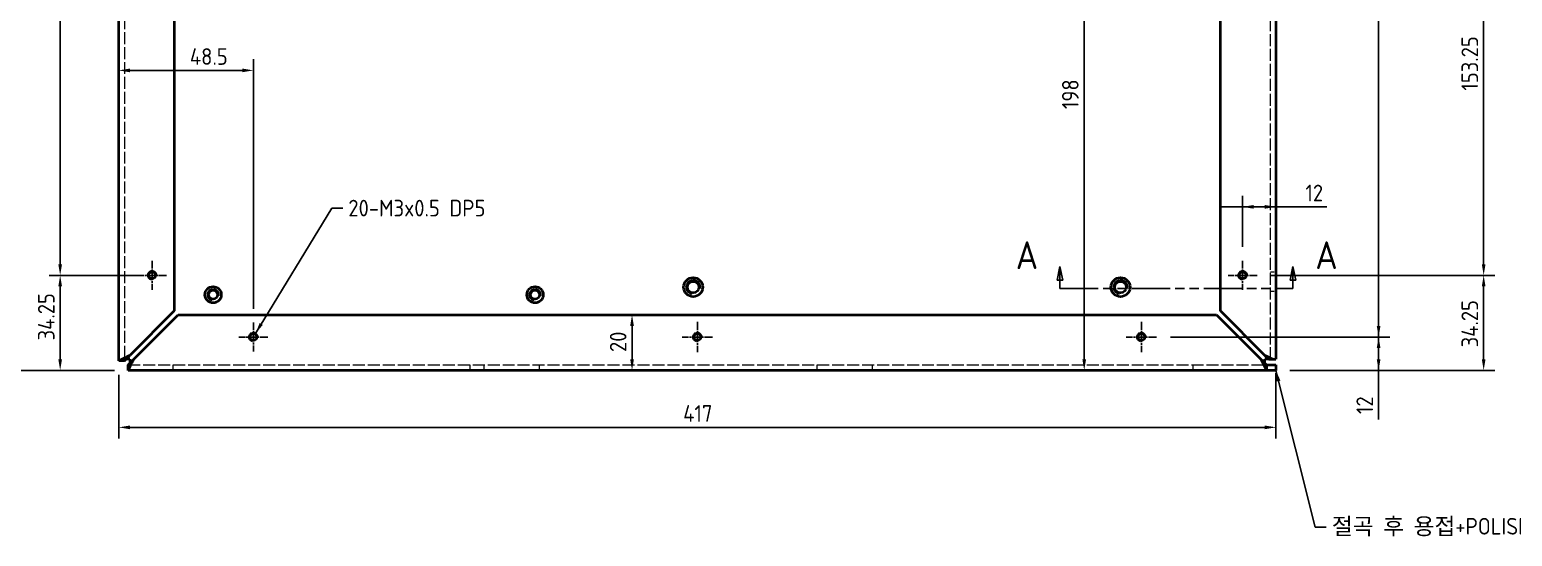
# Model space of a CAD drawing. Header units: millimetres. Extents: x 0 to 2378, y 0 to 1682.
# Drawn here: x 303 to 838, y 410 to 592 of the extents above; entities that cross this region are included whole.
import ezdxf

# ---------------------------------------------------------------- set-up
doc = ezdxf.new("R2010")
doc.units = ezdxf.units.MM
doc.header["$LTSCALE"] = 2
for name, pattern in [('CHAIN', [0.3543, 0.2362, -0.0295, 0.0591, -0.0295]), ('DASHED', [0.2067, 0.1654, -0.0413]), ('DOUBLE_DASH_CHAIN', [1.2403, 0.6614, -0.0827, 0.1654, -0.0827, 0.1654, -0.0827])]:
    doc.linetypes.add(name, pattern=pattern)
for name, color, linetype, lineweight in [('가려진 것(ISO)', 2, 'DASHED', 18), ('가시적인 것(ISO)', 3, 'Continuous', 40), ('가시적인 좁은 것(ISO)', 3, 'Continuous', 35), ('기호(ISO)', 5, 'Continuous', 25), ('단면선(ISO)', 7, 'CHAIN', 25), ('중심 표식(ISO)', 1, 'Continuous', 25), ('치수(ISO)', 2, 'Continuous', 25)]:
    doc.layers.add(name, color=color, linetype=linetype, lineweight=lineweight)
doc.styles.add('부품번호텍스트_PSTEK_POSCO', font='isocp.shx')
doc.styles.add('치수 텍스트_PSTEK_POSCO', font='isocp.shx')
doc.dimstyles.new('치수_PSTEK_POSCO', dxfattribs={"dimscale": 2, "dimtxt": 3, "dimasz": 2, "dimexe": 2, "dimexo": 2.5, "dimgap": 1, "dimtad": 1, "dimrnd": 1e-08, "dimdsep": 46, "dimtxsty": '치수 텍스트_PSTEK_POSCO', "dimcen": 0.09, "dimdle": 10, "dimclrd": 7, "dimclre": 7, "dimclrt": 2, "dimadec": 1, "dimazin": 2, "dimtfac": 1, "dimtmove": 0, "dimatfit": 3, "dimfxl": 0, "dimtolj": 1, "dimlwd": -1, "dimlwe": -1, "dimarcsym": 0})
doc.dimstyles.new('치수_PSTEK_POSCO$7', dxfattribs={"dimscale": 2, "dimtxt": 3, "dimasz": 2, "dimexe": 2, "dimexo": 2.5, "dimgap": 1, "dimtad": 1, "dimrnd": 1e-08, "dimdsep": 46, "dimtxsty": '치수 텍스트_PSTEK_POSCO', "dimcen": 0.09, "dimdle": 10, "dimclrd": 7, "dimclre": 7, "dimclrt": 2, "dimadec": 1, "dimazin": 2, "dimtfac": 1, "dimtmove": 0, "dimatfit": 3, "dimfxl": 0, "dimtolj": 1, "dimlwd": -1, "dimlwe": -1, "dimarcsym": 0})

# ---------------------------------------------------------------- blocks, each defined once
blk = doc.blocks.new('2dTransSection0')
at = {"layer": '단면선(ISO)', "linetype": 'Continuous'}
for p, q in [((337.37, 253.47), (336.87, 250.97)), ((337.37, 250.97), (337.37, 253.47)), ((337.87, 250.97), (337.37, 253.47)), ((379.34, 253.47), (378.84, 250.97)), ((379.34, 250.97), (379.34, 253.47)), ((379.84, 250.97), (379.34, 253.47)), ((336.87, 250.97), (337.87, 250.97)), ((337.37, 249.47), (337.37, 250.97)), ((337.37, 249.47), (340.48, 249.47)), ((376.24, 249.47), (379.34, 249.47)), ((378.84, 250.97), (379.84, 250.97)), ((379.34, 249.47), (379.34, 250.97))]:
    blk.add_line(p, q, dxfattribs=at)
at = {"layer": '단면선(ISO)', "linetype": 'DOUBLE_DASH_CHAIN', "ltscale": 5.222672}
blk.add_line((337.37, 249.47), (379.34, 249.47), dxfattribs=at)
at = {"layer": '단면선(ISO)', "linetype": 'Continuous', "flags": 128}
for points in [[(337.87, 250.97), (337.37, 253.47)], [(379.84, 250.97), (379.34, 253.47)]]:
    blk.add_lwpolyline(points, dxfattribs=at)
at = {"layer": '단면선(ISO)'}
for points in [[(337.87, 250.97), (337.37, 253.47), (336.87, 250.97), (337.87, 250.97)], [(379.84, 250.97), (379.34, 253.47), (378.84, 250.97), (379.84, 250.97)]]:
    blk.add_solid(points, dxfattribs=at)
at = {"layer": '단면선(ISO)', "char_height": 5, "attachment_point": 7, "style": '부품번호텍스트_PSTEK_POSCO'}
for insert in [(329.4, 252.97), (383.37, 252.97)]:
    blk.add_mtext('A', dxfattribs=dict(at, insert=insert))
blk = doc.blocks.new('*D26')
at = {"layer": 'Defpoints', "color": 0}
for p in [(314.43, 503.69), (347.56, 503.69), (338.98, 469.44)]:
    blk.add_point(p, dxfattribs=at)
at = {"layer": '치수(ISO)', "color": 7}
for p, q in [((342.56, 503.69), (310.43, 503.69)), ((314.43, 473.44), (314.43, 499.69)), ((333.98, 469.44), (310.43, 469.44))]:
    blk.add_line(p, q, dxfattribs=at)
for points in [[(313.76, 499.69), (315.09, 499.69), (314.43, 503.69)], [(313.76, 473.44), (315.09, 473.44), (314.43, 469.44)]]:
    blk.add_solid(points, dxfattribs=at)
at = {"layer": '치수(ISO)', "color": 2, "insert": (309.42, 480.24), "char_height": 6, "attachment_point": 4, "rotation": 90, "style": '치수 텍스트_PSTEK_POSCO'}
blk.add_mtext('\\A1;34.25', dxfattribs=at)
blk = doc.blocks.new('*D27')
at = {"layer": 'Defpoints', "color": 0}
for p in [(314.43, 704.19), (342.33, 704.19), (347.56, 503.69)]:
    blk.add_point(p, dxfattribs=at)
at = {"layer": '치수(ISO)', "color": 7}
for p, q in [((337.33, 704.19), (310.43, 704.19)), ((314.43, 507.69), (314.43, 700.19)), ((342.56, 503.69), (310.43, 503.69))]:
    blk.add_line(p, q, dxfattribs=at)
for points in [[(313.76, 700.19), (315.09, 700.19), (314.43, 704.19)], [(313.76, 507.69), (315.09, 507.69), (314.43, 503.69)]]:
    blk.add_solid(points, dxfattribs=at)
at = {"layer": '치수(ISO)', "color": 2, "insert": (309.42, 596.34), "char_height": 6, "attachment_point": 4, "rotation": 90, "style": '치수 텍스트_PSTEK_POSCO'}
blk.add_mtext('\\A1;200.5', dxfattribs=at)
blk = doc.blocks.new('*D38')
at = {"layer": 'Defpoints', "color": 0}
for p in [(747.79, 656.94), (827.42, 656.94), (745.79, 503.69)]:
    blk.add_point(p, dxfattribs=at)
at = {"layer": '치수(ISO)', "color": 7}
for p, q in [((752.79, 656.94), (831.42, 656.94)), ((827.42, 507.69), (827.42, 652.94)), ((750.79, 503.69), (831.42, 503.69))]:
    blk.add_line(p, q, dxfattribs=at)
for points in [[(826.75, 652.94), (828.08, 652.94), (827.42, 656.94)], [(826.75, 507.69), (828.08, 507.69), (827.42, 503.69)]]:
    blk.add_solid(points, dxfattribs=at)
at = {"layer": '치수(ISO)', "color": 2, "insert": (822.42, 570.29), "char_height": 6, "attachment_point": 4, "rotation": 90, "style": '치수 텍스트_PSTEK_POSCO'}
blk.add_mtext('\\A1;153.25', dxfattribs=at)
blk = doc.blocks.new('*D39')
at = {"layer": 'Defpoints', "color": 0}
for p in [(745.79, 503.69), (827.42, 503.69), (752.56, 469.44)]:
    blk.add_point(p, dxfattribs=at)
at = {"layer": '치수(ISO)', "color": 7}
for p, q in [((750.79, 503.69), (831.42, 503.69)), ((827.42, 473.44), (827.42, 499.69)), ((757.56, 469.44), (831.42, 469.44))]:
    blk.add_line(p, q, dxfattribs=at)
for points in [[(826.75, 499.69), (828.08, 499.69), (827.42, 503.69)], [(826.75, 473.44), (828.08, 473.44), (827.42, 469.44)]]:
    blk.add_solid(points, dxfattribs=at)
at = {"layer": '치수(ISO)', "color": 2, "insert": (822.42, 477.74), "char_height": 6, "attachment_point": 4, "rotation": 90, "style": '치수 텍스트_PSTEK_POSCO'}
blk.add_mtext('\\A1;34.25', dxfattribs=at)
blk = doc.blocks.new('*D59')
at = {"layer": 'Defpoints', "color": 0}
for p in [(338.98, 1138.94), (257.9, 469.44), (338.98, 469.44)]:
    blk.add_point(p, dxfattribs=at)
at = {"layer": '치수(ISO)', "color": 7}
for p, q in [((333.98, 1138.94), (253.9, 1138.94)), ((257.9, 1134.94), (257.9, 473.44)), ((333.98, 469.44), (253.9, 469.44))]:
    blk.add_line(p, q, dxfattribs=at)
for points in [[(257.24, 1134.94), (258.57, 1134.94), (257.9, 1138.94)], [(257.24, 473.44), (258.57, 473.44), (257.9, 469.44)]]:
    blk.add_solid(points, dxfattribs=at)
at = {"layer": '치수(ISO)', "color": 2, "insert": (252.9, 795.47), "char_height": 6, "attachment_point": 4, "rotation": 90, "style": '치수 텍스트_PSTEK_POSCO'}
blk.add_mtext('\\A1;669.5', dxfattribs=at)
blk = doc.blocks.new('*D60')
at = {"layer": 'Defpoints', "color": 0}
for p in [(335.56, 472.85), (752.56, 473.44), (752.56, 448.89)]:
    blk.add_point(p, dxfattribs=at)
at = {"layer": '치수(ISO)', "color": 7}
for p, q in [((335.56, 467.85), (335.56, 444.89)), ((752.56, 468.44), (752.56, 444.89)), ((339.56, 448.89), (748.56, 448.89))]:
    blk.add_line(p, q, dxfattribs=at)
for points in [[(339.56, 449.55), (339.56, 448.22), (335.56, 448.89)], [(748.56, 449.55), (748.56, 448.22), (752.56, 448.89)]]:
    blk.add_solid(points, dxfattribs=at)
at = {"layer": '치수(ISO)', "color": 2, "insert": (538.96, 453.89), "char_height": 6, "attachment_point": 4, "style": '치수 텍스트_PSTEK_POSCO'}
blk.add_mtext('\\A1;417', dxfattribs=at)
blk = doc.blocks.new('*D103')
at = {"layer": 'Defpoints', "color": 0}
for p in [(752.56, 528.38), (752.56, 518.73), (740.56, 508.92)]:
    blk.add_point(p, dxfattribs=at)
at = {"layer": '치수(ISO)', "color": 7}
for p, q in [((740.56, 513.92), (740.56, 532.38)), ((736.56, 528.38), (732.56, 528.38)), ((740.56, 528.38), (736.56, 528.38)), ((740.56, 528.38), (752.56, 528.38)), ((744.56, 528.38), (748.56, 528.38)), ((748.56, 528.38), (744.56, 528.38)), ((752.56, 528.38), (756.56, 528.38)), ((756.56, 528.38), (770.95, 528.38))]:
    blk.add_line(p, q, dxfattribs=at)
for points in [[(744.56, 529.05), (744.56, 527.72), (740.56, 528.38)], [(748.56, 529.05), (748.56, 527.72), (752.56, 528.38)]]:
    blk.add_solid(points, dxfattribs=at)
at = {"layer": '치수(ISO)', "color": 2, "insert": (763.19, 533.38), "char_height": 6, "attachment_point": 4, "style": '치수 텍스트_PSTEK_POSCO'}
blk.add_mtext('\\A1;12', dxfattribs=at)
blk = doc.blocks.new('*D107')
at = {"layer": 'Defpoints', "color": 0}
for p in [(683.47, 667.44), (734.56, 667.44), (749.15, 469.44)]:
    blk.add_point(p, dxfattribs=at)
at = {"layer": '치수(ISO)', "color": 7}
for p, q in [((729.56, 667.44), (679.47, 667.44)), ((683.47, 473.44), (683.47, 663.44))]:
    blk.add_line(p, q, dxfattribs=at)
for points in [[(682.8, 663.44), (684.14, 663.44), (683.47, 667.44)], [(682.8, 473.44), (684.14, 473.44), (683.47, 469.44)]]:
    blk.add_solid(points, dxfattribs=at)
at = {"layer": '치수(ISO)', "color": 2, "insert": (678.47, 563.63), "char_height": 6, "attachment_point": 4, "rotation": 90, "style": '치수 텍스트_PSTEK_POSCO'}
blk.add_mtext('\\A1;198', dxfattribs=at)
blk = doc.blocks.new('*D115')
at = {"layer": 'Defpoints', "color": 0}
for p in [(356.98, 489.44), (520.52, 489.44), (520.52, 469.44)]:
    blk.add_point(p, dxfattribs=at)
at = {"layer": '치수(ISO)', "color": 7}
blk.add_line((520.52, 473.44), (520.52, 485.44), dxfattribs=at)
for points in [[(519.85, 485.44), (521.19, 485.44), (520.52, 489.44)], [(519.85, 473.44), (521.19, 473.44), (520.52, 469.44)]]:
    blk.add_solid(points, dxfattribs=at)
at = {"layer": '치수(ISO)', "color": 2, "insert": (515.52, 476.06), "char_height": 6, "attachment_point": 4, "rotation": 90, "style": '치수 텍스트_PSTEK_POSCO'}
blk.add_mtext('\\A1;20', dxfattribs=at)
blk = doc.blocks.new('*D116')
at = {"layer": 'Defpoints', "color": 0}
for p in [(384.06, 577.59), (384.06, 486.67), (335.56, 472.85)]:
    blk.add_point(p, dxfattribs=at)
at = {"layer": '치수(ISO)', "color": 7}
for p, q in [((339.56, 577.59), (380.06, 577.59)), ((384.06, 491.67), (384.06, 581.59))]:
    blk.add_line(p, q, dxfattribs=at)
for points in [[(339.56, 578.25), (339.56, 576.92), (335.56, 577.59)], [(380.06, 578.25), (380.06, 576.92), (384.06, 577.59)]]:
    blk.add_solid(points, dxfattribs=at)
at = {"layer": '치수(ISO)', "color": 2, "insert": (361.18, 582.59), "char_height": 6, "attachment_point": 4, "style": '치수 텍스트_PSTEK_POSCO'}
blk.add_mtext('\\A1;48.5', dxfattribs=at)
blk = doc.blocks.new('*D120')
at = {"layer": 'Defpoints', "color": 0}
for p in [(709.56, 481.44), (752.56, 469.44), (789.56, 469.44)]:
    blk.add_point(p, dxfattribs=at)
at = {"layer": '치수(ISO)', "color": 7}
for p, q in [((789.56, 485.44), (789.56, 489.44)), ((714.56, 481.44), (793.56, 481.44)), ((789.56, 481.44), (789.56, 485.44)), ((789.56, 481.44), (789.56, 469.44)), ((789.56, 477.44), (789.56, 473.44)), ((789.56, 473.44), (789.56, 477.44)), ((757.56, 469.44), (793.56, 469.44)), ((789.56, 469.44), (789.56, 465.44)), ((789.56, 465.44), (789.56, 451.68))]:
    blk.add_line(p, q, dxfattribs=at)
for points in [[(788.9, 477.44), (790.23, 477.44), (789.56, 481.44)], [(788.9, 473.44), (790.23, 473.44), (789.56, 469.44)]]:
    blk.add_solid(points, dxfattribs=at)
at = {"layer": '치수(ISO)', "color": 2, "insert": (784.56, 453.68), "char_height": 6, "attachment_point": 4, "rotation": 90, "style": '치수 텍스트_PSTEK_POSCO'}
blk.add_mtext('\\A1;12', dxfattribs=at)
blk = doc.blocks.new('*D130')
at = {"layer": 'Defpoints', "color": 0}
for p in [(709.56, 1126.94), (789.56, 1126.94), (709.56, 481.44)]:
    blk.add_point(p, dxfattribs=at)
at = {"layer": '치수(ISO)', "color": 7}
for p, q in [((714.56, 1126.94), (793.56, 1126.94)), ((789.56, 485.44), (789.56, 1122.94)), ((714.56, 481.44), (793.56, 481.44))]:
    blk.add_line(p, q, dxfattribs=at)
for points in [[(788.9, 1122.94), (790.23, 1122.94), (789.56, 1126.94)], [(788.9, 485.44), (790.23, 485.44), (789.56, 481.44)]]:
    blk.add_solid(points, dxfattribs=at)
at = {"layer": '치수(ISO)', "color": 2, "insert": (784.56, 806.83), "char_height": 6, "attachment_point": 4, "rotation": 90, "style": '치수 텍스트_PSTEK_POSCO'}
blk.add_mtext('\\A1;645.5', dxfattribs=at)

msp = doc.modelspace()

# ---------------------------------------------------------------- linework, layer by layer
at = {"layer": '가려진 것(ISO)', "ltscale": 13.032351}
msp.add_line((337.562, 1135.524), (337.562, 472.852), dxfattribs=at)
at = {"layer": '가려진 것(ISO)', "ltscale": 13.00931}
msp.add_line((750.562, 473.438), (750.562, 1134.938), dxfattribs=at)
at = {"layer": '가려진 것(ISO)', "ltscale": 1.904597}
for p, q in [((750.562, 504.938), (752.562, 504.938)), ((750.562, 497.938), (752.562, 497.938)), ((337.562, 473.438), (335.562, 473.438)), ((339.562, 471.438), (339.562, 469.438)), ((355.062, 471.438), (355.062, 469.438)), ((462.062, 471.438), (462.062, 469.438)), ((467.062, 471.438), (467.062, 469.438)), ((487.062, 471.438), (487.062, 469.438)), ((587.062, 471.438), (587.062, 469.438)), ((607.062, 471.438), (607.062, 469.438)), ((722.562, 471.438), (722.562, 469.438)), ((748.562, 471.438), (748.562, 469.438))]:
    msp.add_line(p, q, dxfattribs=at)
at = {"layer": '가려진 것(ISO)', "ltscale": 1.495845}
for p, q in [((338.148, 473.438), (337.562, 473.438)), ((339.562, 472.024), (339.562, 471.438)), ((748.562, 471.438), (748.562, 472.024))]:
    msp.add_line(p, q, dxfattribs=at)
at = {"layer": '가려진 것(ISO)', "ltscale": 13.055139}
msp.add_line((338.977, 471.438), (749.148, 471.438), dxfattribs=at)
at = {"layer": '가시적인 것(ISO)'}
for p, q in [((335.562, 472.852), (335.562, 1135.524)), ((752.562, 1134.938), (752.562, 473.438)), ((355.562, 1117.524), (355.562, 490.852)), ((732.562, 490.852), (732.562, 665.438)), ((355.562, 490.852), (339.562, 474.852)), ((340.977, 473.438), (356.977, 489.438)), ((356.977, 489.438), (731.148, 489.438)), ((731.148, 489.438), (747.148, 473.438)), ((748.562, 474.852), (732.562, 490.852)), ((337.562, 472.852), (335.562, 472.852)), ((337.562, 472.852), (339.562, 474.852)), ((339.562, 473.438), (338.148, 473.438)), ((338.977, 471.438), (340.977, 473.438)), ((338.977, 469.438), (338.977, 471.438)), ((339.562, 473.438), (339.562, 472.024)), ((747.148, 473.438), (749.148, 471.438)), ((749.977, 473.438), (748.562, 474.852)), ((749.977, 473.438), (748.562, 473.438)), ((748.562, 472.024), (748.562, 473.438)), ((749.148, 471.438), (752.562, 471.438)), ((751.391, 473.438), (752.562, 473.438)), ((752.562, 471.438), (752.562, 469.438)), ((749.148, 469.438), (338.977, 469.438)), ((752.562, 469.438), (749.148, 469.438))]:
    msp.add_line(p, q, dxfattribs=at)
for centre, radius in [((347.562, 503.688), 1.23), ((542.562, 499.438), 3.45), ((696.562, 499.438), 3.45), ((740.562, 503.688), 1.23), ((369.562, 496.688), 2.95), ((369.562, 496.688), 1.621), ((485.562, 496.688), 2.95), ((485.562, 496.688), 1.621), ((542.562, 499.438), 2.067), ((696.562, 499.438), 2.067), ((384.062, 481.438), 1.23), ((544.062, 481.438), 1.23), ((704.062, 481.438), 1.23)]:
    msp.add_circle(centre, radius, dxfattribs=at)
for points, knots in [([(339.562, 474.852), (338.308, 474.225), (337.068, 473.605), (336.33, 473.236), (335.835, 472.988), (335.672, 472.907), (335.562, 472.852)], [-1.5707963, -1.5707963, -1.5707963, -1.5707963, -0.629655, -0.629655, -0.629655, 0, 0, 0, 0]), ([(338.977, 469.438), (339.103, 469.69), (339.292, 470.068), (339.799, 471.082), (340.138, 471.761), (340.557, 472.598), (340.977, 473.438)], [0, 0, 0, 0, 0.9411413, 0.9411413, 0.9411413, 1.5707963, 1.5707963, 1.5707963, 1.5707963]), ([(747.148, 473.438), (747.776, 472.183), (748.395, 470.944), (748.765, 470.205), (749.012, 469.71), (749.094, 469.547), (749.148, 469.438)], [-1.5707963, -1.5707963, -1.5707963, -1.5707963, -0.629655, -0.629655, -0.629655, 0, 0, 0, 0]), ([(749.977, 473.438), (750.212, 473.438), (750.448, 473.438), (750.919, 473.438), (751.155, 473.438), (751.391, 473.438)], [0, 0, 0, 0, 0.1, 0.1, 0.2, 0.2, 0.2, 0.2])]:
    msp.add_open_spline(points, degree=3, knots=knots, dxfattribs=at)
for points in [[(751.391, 473.438), (750.65, 473.808), (749.61, 474.328), (748.562, 474.852)], [(749.148, 471.438), (749.148, 470.771), (749.148, 470.104), (749.148, 469.438)]]:
    msp.add_open_spline(points, degree=3, dxfattribs=at)
at = {"layer": '가시적인 좁은 것(ISO)'}
for centre, radius in [((347.562, 503.688), 1.5), ((740.562, 503.688), 1.5), ((369.562, 496.688), 2), ((485.562, 496.688), 2), ((542.562, 499.438), 2.5), ((696.562, 499.438), 2.5), ((384.062, 481.438), 1.5), ((544.062, 481.438), 1.5), ((704.062, 481.438), 1.5)]:
    msp.add_arc(centre, radius, 350, 260, dxfattribs=at)
at = {"layer": '중심 표식(ISO)', "linetype": 'CHAIN', "ltscale": 5.810959}
for p, q in [((347.562, 508.917), (347.562, 498.458)), ((740.562, 508.917), (740.562, 498.458)), ((352.792, 503.688), (342.333, 503.688)), ((745.792, 503.688), (735.333, 503.688)), ((384.062, 486.667), (384.062, 476.208)), ((389.292, 481.438), (378.833, 481.438))]:
    msp.add_line(p, q, dxfattribs=at)
at = {"layer": '중심 표식(ISO)', "linetype": 'CHAIN', "ltscale": 6.111541}
for p, q in [((544.062, 486.938), (544.062, 475.938)), ((704.062, 486.938), (704.062, 475.938)), ((549.562, 481.438), (538.562, 481.438)), ((709.562, 481.438), (698.562, 481.438))]:
    msp.add_line(p, q, dxfattribs=at)

# ---------------------------------------------------------------- block references
at = {"layer": '단면선(ISO)', "xscale": 2, "yscale": 2, "zscale": 2}
msp.add_blockref('2dTransSection0', (0, 0), dxfattribs=at)

# ---------------------------------------------------------------- texts
at = {"layer": '기호(ISO)', "color": 2, "insert": (418.289, 527.935), "char_height": 6, "width": 59.27821, "attachment_point": 4, "line_spacing_factor": 0.525, "style": '치수 텍스트_PSTEK_POSCO'}
msp.add_mtext('{20-M3x0.5 DP5}', dxfattribs=at)
at = {"layer": '기호(ISO)', "color": 2, "insert": (772.71, 412.906), "char_height": 6, "width": 96.97974, "attachment_point": 4, "style": '치수 텍스트_PSTEK_POSCO'}
msp.add_mtext('{\\fISOCP|b0|i0;\\H6.0000;절곡 후 용접+POLISHING}', dxfattribs=at)

# ---------------------------------------------------------------- dimensions: what is measured, and where the dimension line sits
at = {"layer": '치수(ISO)', "color": 7}
for base, p1, p2, angle, override, picture, middle in [((257.904, 469.438), (338.977, 1138.938), (338.977, 469.438), 270, {"dimdec": 2, "dimtp": 0, "dimtm": 0, "dimtdec": 2, "dimtofl": 0, "dimatfit": 1}, '*D59', (257.904, 804.188)), ((789.562, 1126.938), (709.562, 481.438), (709.562, 1126.938), 90, {"dimdec": 2, "dimtp": 0, "dimtm": 0, "dimtdec": 2, "dimtofl": 0, "dimatfit": 1}, '*D130', (789.562, 815.831)), ((314.425, 704.188), (347.562, 503.688), (342.333, 704.188), 90, {"dimdec": 2, "dimtp": 0, "dimtm": 0, "dimtdec": 2, "dimtofl": 0, "dimatfit": 1}, '*D27', (314.425, 604.938)), ((683.471, 667.438), (749.148, 469.438), (734.562, 667.438), 90, {"dimdec": 2, "dimse1": 1, "dimtp": 0, "dimtm": 0, "dimtdec": 2, "dimtofl": 0, "dimatfit": 1}, '*D107', (683.471, 568.438)), ((827.418, 656.938), (745.792, 503.688), (747.792, 656.938), 90, {"dimdec": 2, "dimtp": 0, "dimtm": 0, "dimtdec": 2, "dimtofl": 0, "dimatfit": 1}, '*D38', (827.418, 580.313)), ((384.062, 577.588), (335.562, 472.852), (384.062, 486.667), 180, {"dimdec": 2, "dimse1": 1, "dimtp": 0, "dimtm": 0, "dimtdec": 2, "dimtofl": 0, "dimatfit": 1}, '*D116', (367.906, 577.588)), ((752.562, 528.384), (740.562, 508.917), (752.562, 518.731), 180, {"dimdec": 2, "dimse2": 1, "dimtp": 0, "dimtm": 0, "dimtdec": 2, "dimatfit": 2}, '*D103', (766.066, 528.384)), ((314.425, 503.688), (338.977, 469.438), (347.562, 503.688), 90, {"dimdec": 2, "dimtp": 0, "dimtm": 0, "dimtdec": 2, "dimtofl": 0, "dimatfit": 1}, '*D26', (314.425, 489.063)), ((827.418, 503.688), (752.562, 469.438), (745.792, 503.688), 90, {"dimdec": 2, "dimtp": 0, "dimtm": 0, "dimtdec": 2, "dimtofl": 0, "dimatfit": 1}, '*D39', (827.418, 486.563)), ((520.519, 489.438), (520.519, 469.438), (356.977, 489.438), 90, {"dimdec": 2, "dimse1": 1, "dimse2": 1, "dimtp": 0, "dimtm": 0, "dimtdec": 2, "dimtofl": 0, "dimatfit": 1}, '*D115', (520.519, 479.438)), ((789.562, 469.438), (709.562, 481.438), (752.562, 469.438), 90, {"dimdec": 2, "dimtp": 0, "dimtm": 0, "dimtdec": 2, "dimatfit": 2}, '*D120', (789.562, 456.558))]:
    dim = msp.add_linear_dim(base=base, p1=p1, p2=p2, angle=angle, dimstyle='치수_PSTEK_POSCO', override=override, dxfattribs=at)
    dim.commit()
    dim.dimension.update_dxf_attribs({"geometry": picture, "text_midpoint": middle, "dimtype": 160})
dim = msp.add_linear_dim(base=(752.562, 448.888), p1=(335.562, 472.852), p2=(752.562, 473.438), dimstyle='치수_PSTEK_POSCO', override={"dimdec": 2, "dimtp": 0, "dimtm": 0, "dimtdec": 2, "dimtofl": 0, "dimatfit": 1}, dxfattribs=at)
dim.commit()
dim.dimension.update_dxf_attribs({"geometry": '*D60', "text_midpoint": (544.062, 448.888), "dimtype": 160})

# ---------------------------------------------------------------- leaders
at = {"layer": '기호(ISO)', "color": 7, "annotation_type": 0, "has_hookline": 1, "hookline_direction": 0}
for points, text_width in [([(384.812, 482.737), (412.289, 527.935), (416.289, 527.935)], 51.401), ([(752.562, 469.438), (766.71, 412.906), (770.71, 412.906)], 89.759)]:
    msp.add_leader(points, dimstyle='치수_PSTEK_POSCO$7', override={"dimtad": 0}, dxfattribs=dict(at, text_width=text_width))

doc.saveas('drawing.dxf')
